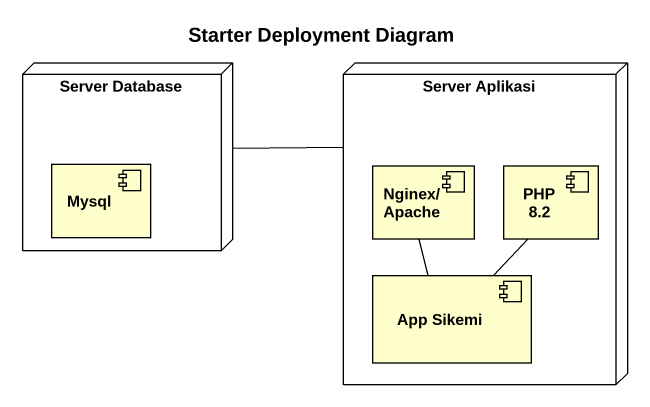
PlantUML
@startuml
title Starter Deployment Diagram
node "Server Database" as Server_Database {
  component Mysql
}
node "Server Aplikasi" as Server_Aplikasi {
  component "Nginex/ Apache" as Nginex_Apache
  component "PHP 8.2" as PHP_8_2
  component "App Sikemi" as App_Sikemi
}
Server_Database -right- Server_Aplikasi
Nginex_Apache -- App_Sikemi
App_Sikemi -up- PHP_8_2
@enduml
